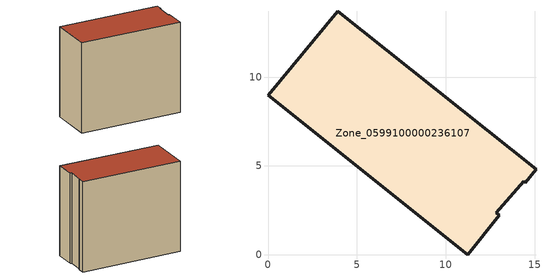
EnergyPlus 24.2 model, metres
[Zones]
Zone_0599100000236107
 floor ground (C_G): 15.06,4.81 14.47,4.06 14.38,4.13 12.84,2.36 13,2.23 11.21,0 0,8.98 3.93,13.71 z0
 wall outside (C_F): 3.93,13.71 0,8.98 11.21,0 13,2.23 12.84,2.36 14.38,4.13 14.47,4.06 15.06,4.81 3.93,13.71 z0:12.49
 roof outside (C_R): 14.47,4.06 15.06,4.81 3.93,13.71 0,8.98 11.21,0 13,2.23 12.84,2.36 14.38,4.13 z12.49
[BUILDING]
Pand.0599100000236107: North Axis=0; Terrain=City; Loads Convergence Tolerance Value=0.04; Temperature Convergence Tolerance Value=0.4; Solar Distribution=FullExterior; Maximum Number of Warmup Days=25; Minimum Number of Warmup Days=1
[Site:Location]
Rotterdam.The.Hague.AP_ZH_NLD Design_Conditions: Latitude=51.96; Longitude=4.45; Time Zone=1; Elevation=-4.5
[SITE:GROUNDTEMPERATURE:BUILDINGSURFACE]
18, 18, 18, 18, 18, 18, 18, 18, 18, 18, 18, 18
[MATERIAL] Thermal Absorptance=0.9; Solar Absorptance=0.7; Visible Absorptance=0.7
Name | Roughness | Thickness | Conductivity | Density | Specific Heat
G.TI.1946 | MediumSmooth | 0.15 | 1 | 540 | 1210
F.TI.1946 | Rough | 0.3 | 0.857143 | 1920 | 840
R.TI.1946 | MediumRough | 0.2 | 0.1 | 1500 | 1000
[CONSTRUCTION]
C_G: G.TI.1946
C_F: F.TI.1946
C_R: R.TI.1946
[ZONE]
Zone_0599100000236107: Type=1; Multiplier=1; Ceiling Height=Autocalculate; Volume=Autocalculate; Floor Area=autocalculate; Part of Total Floor Area=Yes
[ZONEINFILTRATION:DESIGNFLOWRATE]
Infil_Zone_0599100000236107: Zone or ZoneList or Space or SpaceList=Zone_0599100000236107; Schedule=AlwaysOn; Design Flow Rate Calculation Method=Flow/Area; Flow Rate per Floor Area=0.003; Constant Term Coefficient=1; Temperature Term Coefficient=0; Velocity Term Coefficient=0; Velocity Squared Term Coefficient=0
[HVACTEMPLATE:ZONE:IDEALLOADSAIRSYSTEM]
Zone_0599100000236107: Maximum Heating Supply Air Temperature=50; Minimum Cooling Supply Air Temperature=13; Maximum Heating Supply Air Humidity Ratio=0.0156; Minimum Cooling Supply Air Humidity Ratio=0.0077; Heating Limit=NoLimit; Cooling Limit=NoLimit; Dehumidification Control Type=ConstantSensibleHeatRatio; Cooling Sensible Heat Ratio=0.7; Dehumidification Setpoint=60; Humidification Control Type=None; Humidification Setpoint=30; Outdoor Air Method=None; Outdoor Air Flow Rate per Person=0.00944; Outdoor Air Flow Rate per Zone Floor Area=0; Outdoor Air Flow Rate per Zone=0; Demand Controlled Ventilation Type=None; Outdoor Air Economizer Type=NoEconomizer; Heat Recovery Type=None; Sensible Heat Recovery Effectiveness=0.7; Latent Heat Recovery Effectiveness=0.65
[ZONECONTROL:THERMOSTAT]
ThermostatControl_Zone_0599100000236107: Zone or ZoneList=Zone_0599100000236107; Control Type Schedule=DualSetpointControlType; Control 1=Thermostat_Zone_0599100000236107; Temperature Difference Between Cutout And Setpoint=0
[THERMOSTATSETPOINT:DUALSETPOINT]
Thermostat_Zone_0599100000236107: Heating Setpoint Temperature Schedule=HeatingSetpoint_Zone_0599100000236107; Cooling Setpoint Temperature Schedule=CoolingSetpoint_Zone_0599100000236107
[SCHEDULE:COMPACT]
HeatingSetpoint_Zone_0599100000236107: Through: 12/31, For: AllDays, Until: 24:00, 21
CoolingSetpoint_Zone_0599100000236107: Through: 12/31, For: AllDays, Until: 24:00, 24
DualSetpointControlType: Through: 12/31, For: AllDays, Until: 24:00, 4
AlwaysOn: Through: 12/31, For: AllDays, Until: 24:00, 1
